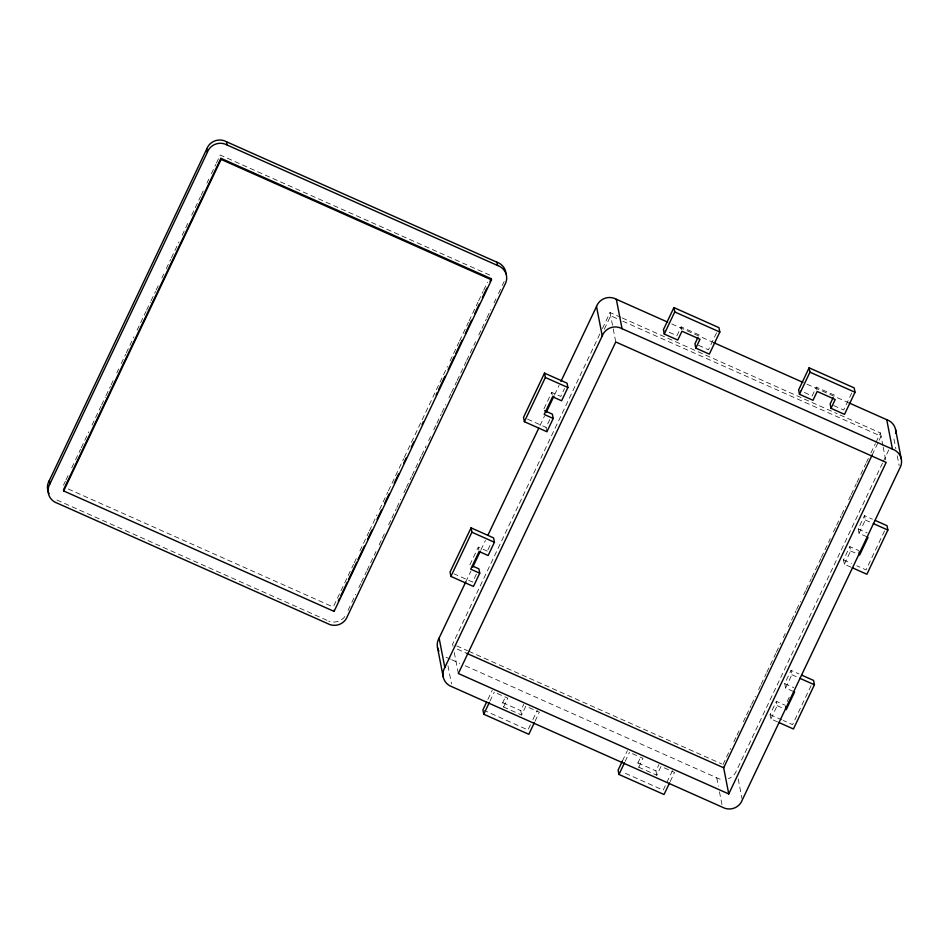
<?xml version="1.0" encoding="UTF-8"?>
<svg xmlns="http://www.w3.org/2000/svg" width="949" height="949" viewBox="0 0 949 949"><rect width="100%" height="100%" fill="white"/><g stroke="black" fill="none" stroke-linecap="round" stroke-linejoin="round"><path stroke-width="0.71" stroke-dasharray="4.75 3.56" d="M63.464 485.259L65.374 481.238M66.003 479.909L68.542 474.559M71.721 467.869L74.9 461.19M75.529 459.85L80.606 449.162M81.246 447.821L88.862 431.783M92.029 425.093L100.914 406.374M101.555 405.045L105.363 397.014M105.991 395.686L110.44 386.326M111.069 384.986L113.607 379.636M116.786 372.957L118.684 368.947M121.223 363.597L125.671 354.238M126.3 352.898L133.928 336.859M137.095 330.169L145.98 311.462M146.62 310.121L150.428 302.102M151.057 300.762L155.506 291.402M156.134 290.062L158.673 284.724M161.852 278.033L163.75 274.024M166.289 268.674L170.737 259.314M171.366 257.986L178.981 241.936M182.161 235.257L188.507 221.888M191.686 215.198L200.571 196.49M201.2 195.15L203.738 189.8M206.918 183.121L208.816 179.112M211.354 173.762L215.803 164.402M216.431 163.062L220.239 155.043L490.645 275.483L491.285 278.757M333.882 605.699L344.036 584.311M344.665 582.971L353.55 564.252M354.191 562.911L357.358 556.233M359.896 550.883L368.781 532.164M369.422 530.835L377.038 514.785M379.576 509.435L387.821 492.057M388.461 490.728L403.693 458.64M404.333 457.299L447.489 366.397M450.028 361.047L458.913 342.328M459.553 340.988L468.438 322.28M469.067 320.94L477.952 302.221M478.593 300.88L483.029 291.533M483.67 290.192L487.478 282.173M348.034 610.385L351.201 603.694M351.842 602.366L355.65 594.335M358.817 587.656L360.727 583.647M361.355 582.306L366.433 571.606M367.073 570.278L375.958 551.559M379.137 544.868L381.676 539.53M382.305 538.19L385.484 531.499M388.651 524.821L391.19 519.471M391.83 518.13L396.267 508.783M396.907 507.442L400.715 499.423M403.883 492.733L405.792 488.723M406.421 487.383L411.498 476.695M412.139 475.354L421.024 456.635M421.653 455.306L426.101 445.947M428.64 440.597L430.549 436.587M433.717 429.897L436.255 424.559M436.896 423.218L441.332 413.859M441.973 412.518L445.781 404.499M448.948 397.821L450.858 393.811M451.487 392.471L456.564 381.771M457.204 380.442L466.089 361.723M466.718 360.383L475.603 341.664M478.782 334.985L481.321 329.635M481.95 328.295L486.398 318.935M487.039 317.607L490.847 309.576M494.014 302.897L495.924 298.888M498.462 293.538L501.63 286.859M502.27 285.519L504.168 281.509M469.885 564.821L478.284 547.146L487.288 551.155M543.943 408.841L551.737 392.423L560.752 396.433L564.525 388.473M465.769 581.903L470.846 571.203M481.001 549.815L485.437 540.456M540.028 425.484L544.465 416.125M554.619 394.737L559.068 385.377M476.374 574.145L472.602 582.105L454.049 573.837M487.928 549.827L491.072 543.196M546.909 431.736L546.055 427.382L549.839 419.422M599.875 333.918L452.626 644.074L453.171 646.874M602.413 328.568L610.041 312.529L620.848 317.346M604.323 329.161L610.67 315.792L617.431 318.805M487.857 699.472L492.175 690.374M489.945 701.228L494.263 692.129M535.011 721.299L539.329 712.201L525.805 706.186L521.606 715.024L503.587 706.993L502.733 702.628L505.129 697.574M699.164 334.902L681.133 326.871L676.934 335.721L664.763 330.299M503.587 706.993L507.786 698.156L495.615 692.734M521.606 715.024L520.764 710.659L523.765 704.348M530.455 724.739L527.988 729.947L484.239 710.457M532.923 719.544L537.241 710.445M716.507 332.862L708.476 349.766L696.317 344.345M622.437 760.991L627.384 750.588M625.142 761.454L629.46 752.355M670.208 781.525L674.525 772.427L661.014 766.401L656.815 775.238L638.784 767.219L637.942 762.854L640.338 757.8M834.361 395.128L816.33 387.097L812.142 395.935L799.971 390.514M638.784 767.219L642.983 758.37L632.164 753.553M656.815 775.238L655.961 770.885L658.962 764.562M672.45 770.659L663.185 790.161L623.422 772.45M851.704 393.088L843.685 409.992L831.514 404.571M723.031 764.514L730.647 748.476M733.826 741.786L736.365 736.436M736.993 735.107L740.173 728.417M743.34 721.738L745.878 716.388M746.519 715.048L750.956 705.688M751.596 704.36L755.404 696.329M758.583 689.65L760.481 685.641M761.122 684.3L766.199 673.612M766.828 672.272L775.713 653.553M776.353 652.212L780.79 642.853M783.328 637.514L785.238 633.505M788.405 626.814L790.944 621.465M791.585 620.136L796.021 610.776M796.662 609.436L800.47 601.417M803.637 594.726L805.547 590.717M806.176 589.376L811.265 578.688M811.893 577.348L820.778 558.629M821.419 557.3L830.304 538.581M833.471 531.891L836.01 526.553M836.65 525.212L841.087 515.853M841.727 514.512L845.535 506.493M848.703 499.815L850.612 495.805M851.241 494.465L856.318 483.765M856.959 482.436L860.126 475.746M860.767 474.405L865.844 463.717M866.473 462.377L868.382 458.367M870.921 453.017L875.369 443.658M875.998 442.329L880.447 432.969L838.525 414.298M872.19 454.951L878.537 441.582M879.177 440.253L881.075 436.243L622.841 321.213M882.534 463.053L736.554 770.541A13.689 13.333 -11 0 1 728.346 778.702M883.175 461.712L888.881 449.684M777.528 721.904L770.896 718.951L770.054 714.585L776.341 701.323L785.357 705.344M793.317 691.441L785.594 688.001L784.74 683.648L791.039 670.385L798.987 673.92M850.98 567.182L844.349 564.228L843.507 559.863L849.806 546.6L858.821 550.622M866.769 536.719L859.047 533.279L858.193 528.925L864.492 515.663L872.451 519.198M770.896 718.951L777.195 705.688L776.341 701.323M785.594 688.001L791.881 674.739L791.039 670.385M844.349 564.228L850.648 550.966L849.806 546.6M859.047 533.279L865.346 520.016L864.492 515.663M787.16 701.548L790.161 695.237M811.098 685.617L792.581 724.621L783.305 720.493M884.563 530.894L866.046 569.898L856.757 565.77M671.762 323.953L712.331 342.02M806.97 384.179L847.528 402.246M622.2 317.939L837.172 413.693M865.346 520.016L871.965 522.97M858.193 528.925L867.208 532.935M850.648 550.966L859.664 554.975M527.502 419.114L546.055 427.382M843.507 559.863L851.455 563.409M791.881 674.739L798.512 677.693M784.74 683.648L793.755 687.657M777.195 705.688L784.918 709.128M770.054 714.585L781.976 719.9M456.683 645.878L467.501 650.694M468.853 651.299L721.679 763.909M457.323 649.152L466.778 653.363M68.245 488.996L333.241 607.028M450.384 659.14L446.327 657.337A13.689 13.333 -11 0 1 444.5 656.566M451.736 659.745L459.85 663.351M465.259 665.771L716.732 777.777A13.689 13.333 -11 0 0 722.426 779.509M326.942 620.29L56.537 499.85A13.689 13.333 -11 0 1 54.698 499.079M502.733 702.628L520.764 710.659M637.942 762.854L655.961 770.885M893.958 438.984L895.868 448.806M897.232 455.817L899.142 465.627M880.447 432.969L882.89 445.579M883.163 446.991L886.164 462.412M816.33 387.097L816.899 390.003M681.133 326.871L681.702 329.789M738.192 778.951L741.999 798.584M716.732 777.777L718.369 786.187M719.461 791.798L722.462 807.219M610.041 312.529L615.759 341.972M551.737 392.423L552.306 395.33M478.284 547.146L478.842 550.052M454.263 652.485L458.355 673.517M447.964 665.747L451.51 683.968M344.89 616.53A13.689 13.333 -11 0 1 328.745 621.144"/><path stroke-width="1.42" d="M49.075 493.694A13.689 13.333 -11 0 1 49.312 480.574L206.728 149.017A13.689 13.333 -11 0 1 226.538 141.781L496.944 262.221A13.689 13.333 -11 0 1 506.031 273.976M496.944 262.221L497.584 265.495A13.689 13.333 -11 0 1 504.809 284.783L347.393 616.328A13.689 13.333 -11 0 1 327.583 623.564L57.177 503.124A13.689 13.333 -11 0 1 49.953 483.836L207.357 152.291L206.728 149.017M220.88 158.317L63.476 489.862L63.678 490.953L334.084 611.393L491.499 279.848L491.285 278.757L220.88 158.317L221.093 159.408L63.678 490.953M338.318 600.942L339.588 598.273M340.857 595.604L347.204 582.235M348.473 579.554L356.729 562.176M357.998 559.507L364.345 546.138M367.512 539.447L371.961 530.088M377.038 519.4L381.486 510.04M384.653 503.35L389.102 493.99M394.179 483.302L398.616 473.942M403.693 463.242L406.231 457.904M411.308 447.204L413.847 441.854M422.103 424.476L423.373 421.807M436.066 395.069L437.335 392.388M438.604 389.719L444.951 376.35M448.13 369.659L454.476 356.29M455.745 353.621L462.092 340.252M465.259 333.573L471.606 320.204M474.785 313.514L479.221 304.154M482.4 297.476L486.837 288.116M490.016 281.426L491.285 278.757M479.743 573.196L470.728 569.186L479.126 551.499L488.142 555.521L494.441 542.259L493.587 537.893L471.06 527.858L450.063 572.057L450.917 576.423L473.444 586.458L479.743 573.196L478.901 568.842L472.46 565.972M553.208 418.473L544.192 414.464L552.591 396.777L561.594 400.798L567.893 387.536L567.051 383.171L544.512 373.135L523.528 417.335L524.37 421.7L546.909 431.736L553.208 418.473L552.354 414.12L544.631 410.68M450.917 576.423L471.902 532.223L471.06 527.858M524.37 421.7L545.367 377.5L544.512 373.135M438.877 651.18A13.689 13.333 -11 0 1 439.102 638.048L465.769 581.903M472.744 567.194L480.36 551.155M487.976 535.106L538.759 428.153M546.375 412.115L553.991 396.077M560.966 381.368L596.518 306.503A13.689 13.333 -11 0 1 616.328 299.267L667.705 322.15M848.881 402.839L886.734 419.707L892.463 449.15A13.689 13.333 -11 0 1 899.688 468.426L742.272 799.983A13.689 13.333 -11 0 1 722.462 807.219L452.056 686.779A13.689 13.333 -11 0 1 444.832 667.491L602.235 335.946L596.518 306.503M486.623 702.07L482.922 709.876L483.765 714.229L528.83 734.301L534.394 722.604M673.909 307.595L663.41 329.694L664.264 334.06L677.776 340.074L681.975 331.237L700.006 339.267L695.807 348.105L709.33 354.131L719.828 332.031L718.974 327.666L673.909 307.595L674.751 311.948L664.264 334.06M483.765 714.229L489.316 702.533M697.954 337.429L694.965 343.752L695.807 348.105M622.437 760.991L618.119 770.09L618.973 774.455L664.039 794.527L669.591 782.83M809.106 367.809L798.619 389.92L799.461 394.274L812.985 400.3L817.184 391.463L835.215 399.493L831.016 408.331L844.527 414.357L855.025 392.245L854.183 387.892L809.106 367.809L809.96 372.174L799.461 394.274M618.973 774.455L624.525 762.747M833.163 397.655L830.161 403.966L831.016 408.331M872.19 454.951L723.672 767.788L466.778 653.363M728.761 793.957L886.164 462.412L615.759 341.972L458.355 673.517L728.761 793.957L723.577 767.314M794.598 692.023L786.211 709.698L785.642 706.791M868.062 537.3L859.664 554.975L859.094 552.069M801.644 675.107L813.566 680.421L814.42 684.775L793.435 728.986L778.856 722.486M875.097 520.384L887.03 525.699L887.873 530.052L866.888 574.264L852.309 567.763M674.751 311.948L719.828 332.031M809.96 372.174L855.025 392.245M713.684 342.625L802.913 382.364M207.357 152.291A13.689 13.333 -11 0 1 227.179 145.055L497.584 265.495M602.235 335.946A13.689 13.333 -11 0 1 622.058 328.71L892.463 449.15M221.093 159.408L491.499 279.848M545.367 377.5L567.893 387.536M873.294 523.563L887.873 530.052M471.902 532.223L494.441 542.259M799.841 678.286L814.42 684.775M895.571 429.517L901.289 458.96M616.328 299.267L622.058 328.71M439.102 638.048L444.832 667.491M437.501 647.515L443.219 676.957M333.882 610.302L334.084 611.393M226.538 141.781L227.179 145.055M49.312 480.574L49.953 483.836M886.734 419.707A13.689 13.333 -11 0 1 895.797 433.42"/></g></svg>
